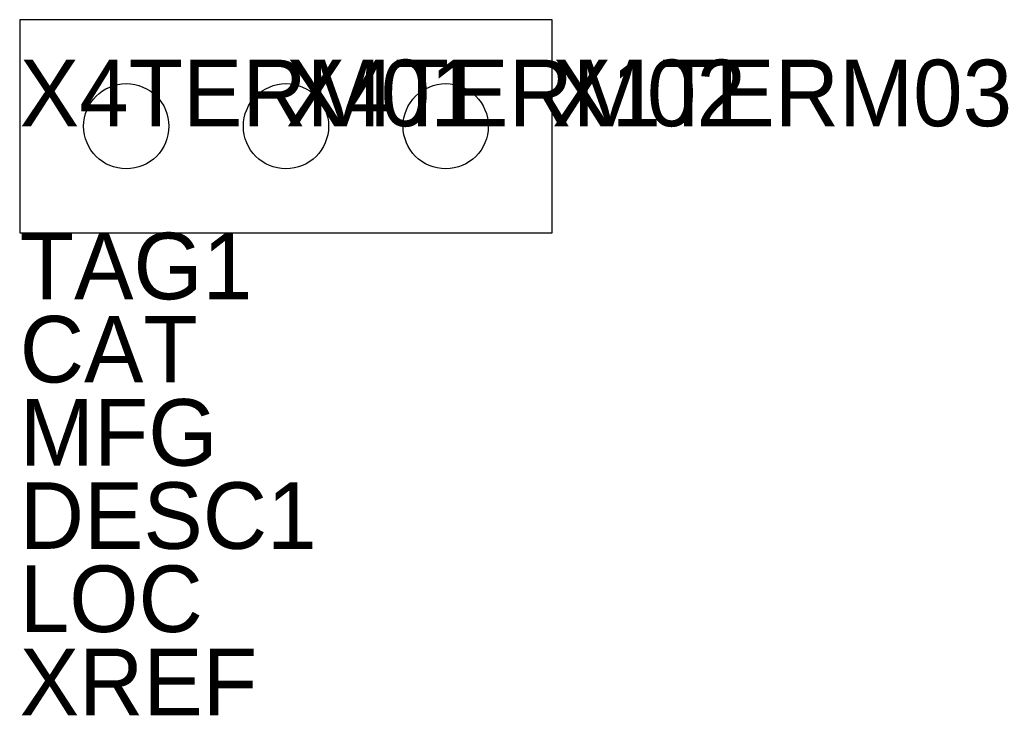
# Model space of a CAD drawing. Extents: x -0.5 to 1.36, y -1.06 to 0.25.
import ezdxf

# ---------------------------------------------------------------- set-up
doc = ezdxf.new("R2010")
doc.units = 0
doc.layers.get('0').update_dxf_attribs({"linetype": 'CONTINUOUS'})

msp = doc.modelspace()

# ---------------------------------------------------------------- linework, layer by layer
for p, q in [((0.5, 0.25), (-0.5, 0.25)), ((-0.5, 0.25), (-0.5, -0.15)), ((0.5, -0.15), (0.5, 0.25)), ((-0.5, -0.15), (0.5, -0.15)), ((-0.5, -0.15), (0.5, -0.15))]:
    msp.add_line(p, q)
for centre in [(-0.3, 0.05), (0, 0.05), (0.3, 0.05)]:
    msp.add_circle(centre, 0.08)

# ---------------------------------------------------------------- texts
at = {"flags": 1}
for tag, p in [('X4TERM01', (-0.5, 0.05)), ('X4TERM02', (0, 0.05)), ('X1TERM03', (0.5, 0.05))]:
    msp.add_attdef(tag, p, '', height=0.125, dxfattribs=at)
for tag, p in [('TAG1', (-0.5, -0.275)), ('CAT', (-0.5, -0.43125)), ('MFG', (-0.5, -0.5875)), ('DESC1', (-0.5, -0.74375)), ('LOC', (-0.5, -0.9)), ('XREF', (-0.5, -1.05625))]:
    msp.add_attdef(tag, p, '', height=0.125)

doc.saveas('drawing.dxf')
